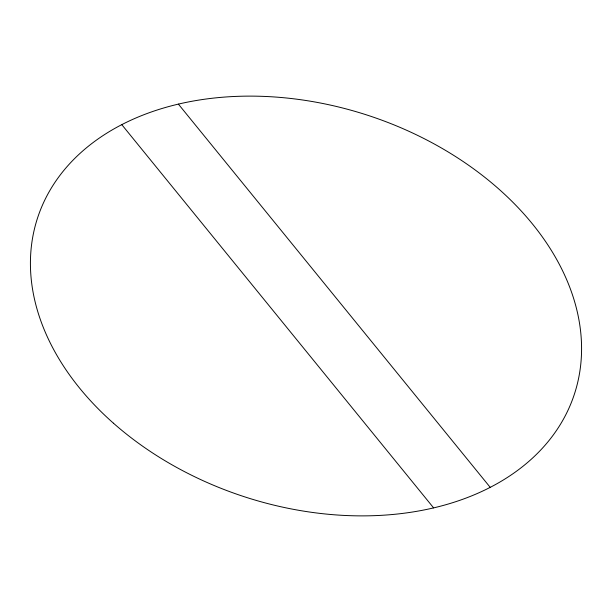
<?xml version="1.0" encoding="UTF-8"?>
<svg xmlns="http://www.w3.org/2000/svg" width="612" height="612" viewBox="0 0 612 612"><rect width="100%" height="100%" fill="white"/><g stroke="black" fill="none" stroke-linecap="round" stroke-linejoin="round"><path stroke-width="0.92" d="M178.383 104.109L490.212 487.351M121.788 124.649L433.617 507.891M113.457 423.206A282.499 200.453 18.2 0 0 573.008 398.175A282.499 200.453 18.2 0 0 231.535 96.62A282.499 200.453 18.2 0 0 113.457 423.206"/></g></svg>
